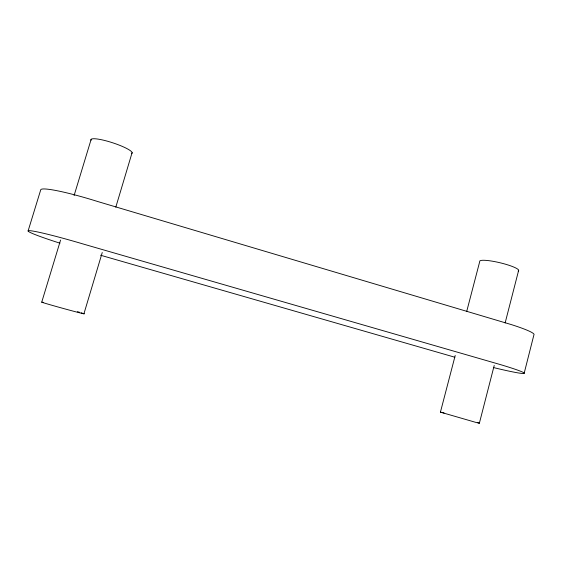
<?xml version="1.0" encoding="UTF-8"?>
<svg xmlns="http://www.w3.org/2000/svg" width="562" height="562" viewBox="0 0 562 562"><rect width="100%" height="100%" fill="white"/><g stroke="black" fill="none" stroke-linecap="round" stroke-linejoin="round"><path stroke-width="0.84" d="M524.135 373.393L533.9 334.896A50.44 4.819 14.3 0 0 511.343 324.597L97.669 201.512A54.549 5.564 17.1 0 0 40.703 189.914L28.1 230.968M455.22 355.479L440.425 412.136L475.937 422.42L479.372 423.228L494.216 365.455M505.133 322.967L518.663 270.287M466.692 311.51L479.716 261.618A20.035 3.224 13.4 0 1 500.693 262.925A20.035 3.224 13.4 0 1 518.15 271.032M83.928 313.779L102.249 252.507M115.8 207.174L132.112 152.611M41.721 302.187L60.584 240.044M74.093 195.541L91.17 139.278M440.425 412.136L444.135 413.028M100.584 255.232L451.012 356.118A50.629 2.599 14.9 0 0 454.848 357.249M477.496 422.533L479.372 423.228M91.051 140.261A21.658 3.716 18.1 0 1 112.463 142.72A21.658 3.716 18.1 0 1 131.747 153.503M83.857 313.666A22.009 0.365 15.4 0 1 59.825 307.498A22.009 0.365 15.4 0 1 43.548 302.489M77.444 311.678A22.009 0.365 15.4 0 1 79.635 312.324M81.16 312.781A22.009 0.365 15.4 0 1 82.382 313.167M493.584 367.583A50.629 2.599 14.9 0 0 524.072 373.414A50.629 2.599 14.9 0 0 501.044 364.787L84.743 244.463A54.774 3 16.4 0 0 29.624 230.666A54.774 3 16.4 0 0 59.958 243.184"/></g></svg>
